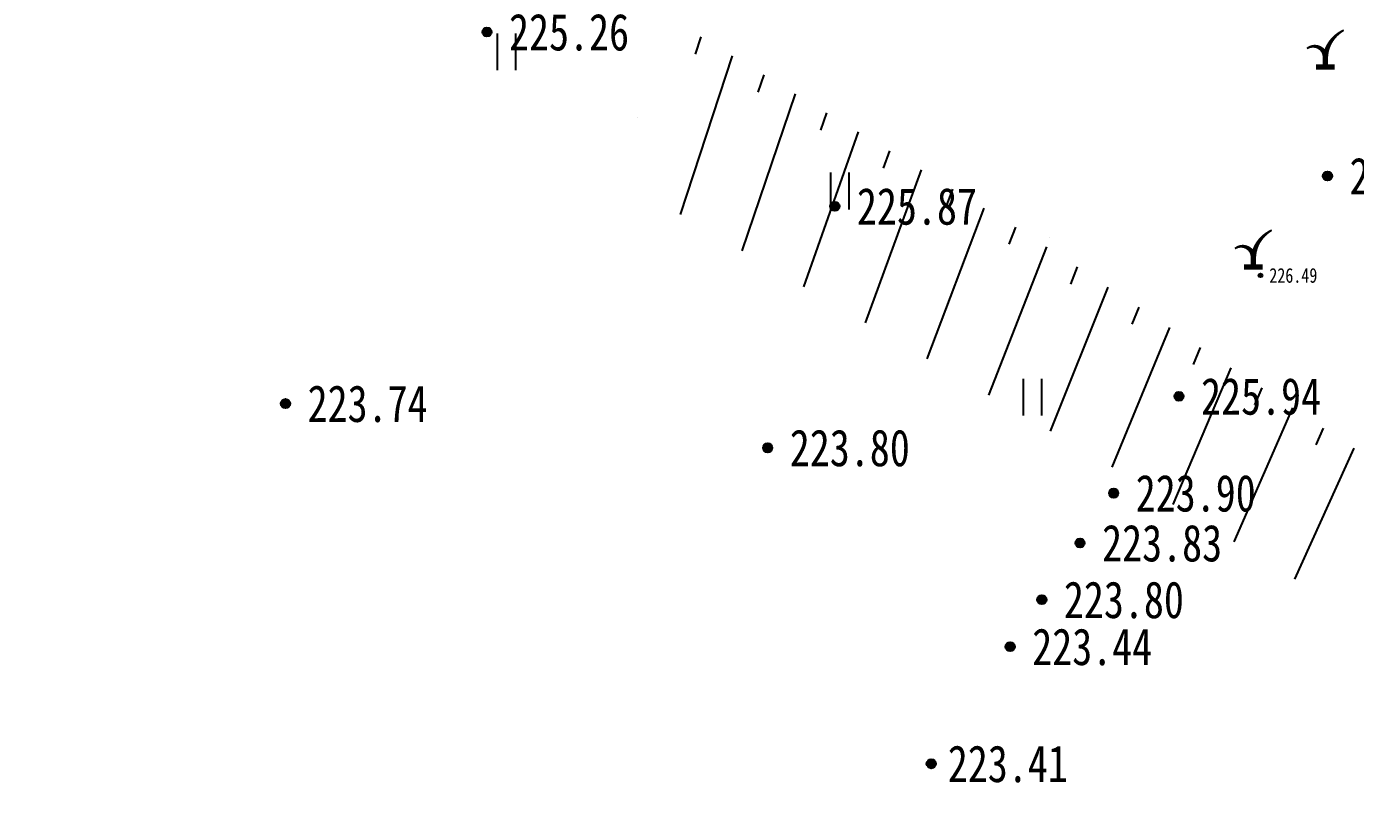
# Model space of a CAD drawing. Header units: millimetres. Extents: x -725 to 2274960, y -506 to 2980382.
# Drawn here: x 560397.66 to 560433.8, y 2885579.23 to 2885600.27 of the extents above; entities that cross this region are included whole.
import ezdxf
from ezdxf.enums import TextEntityAlignment as Align

# ---------------------------------------------------------------- set-up
doc = ezdxf.new("R2010")
doc.units = ezdxf.units.MM
doc.header["$LTSCALE"] = 1000
doc.linetypes.add('X4', pattern=[1.6, 0, -1.6])
for name, color, linetype in [('assist', 8, 'Continuous'), ('DMTZ', 8, 'Continuous'), ('GCD', 8, 'Continuous'), ('SXSS', 5, 'Continuous'), ('YHJ_剖面_梁板', 4, 'Continuous'), ('ZBTZ', 8, 'Continuous')]:
    doc.layers.add(name, color=color, linetype=linetype)
doc.styles.add('等线体', font='simhei.ttf')
doc.linetypes.add('1161', pattern='A,0,[149,AAA.SHX,S=0.15,R=0,X=0,Y=0],-1.6', length=1.6)

# ---------------------------------------------------------------- blocks, each defined once
blk = doc.blocks.new('gc123')
at = {"flags": 128}
for points in [[(1, 2, 0.1, 0.3, 0.253002), (0, 0.555, 0.15, 0.15, 0)], [(0, 0.555, 0.3, 0.1, 0.588194), (-1, 1, 0.05, 0.1, 0)]]:
    blk.add_lwpolyline(points, format="xyseb", dxfattribs=at)
at = {"linetype": 'Continuous', "const_width": 0.3}
blk.add_lwpolyline([(-0.5, 0), (0.5, 0)], dxfattribs=at)
at = {"linetype": 'Continuous', "const_width": 0.3, "flags": 128}
blk.add_lwpolyline([(0, 0.555), (0, 0)], dxfattribs=at)
blk = doc.blocks.new('gc121')
for p, q in [((-0.5, 0), (-0.5, 2)), ((0.5, 0), (0.5, 2))]:
    blk.add_line(p, q)
blk = doc.blocks.new('gc200')
h = blk.add_hatch(color=256)
edge = h.paths.add_edge_path()
edge.add_arc((0, 0), 0.25, 0, 360)
blk.add_circle((0, 0), 0.25)

msp = doc.modelspace()

# ---------------------------------------------------------------- linework, layer by layer
at = {"layer": 'assist', "color": 8, "linetype": 'Continuous', "const_width": 0.00000222, "flags": 128}
msp.add_lwpolyline([(560415.1388, 2885600.511), (560424.866, 2885594.6311), (560440.3629, 2885584.4867), (560451.8439, 2885575.9953), (560462.3093, 2885568.3624), (560470.6625, 2885560.9388), (560480.5006, 2885554.3019), (560491.987, 2885545.1086), (560499.8502, 2885539.157), (560495.8505, 2885536.545), (560481.5448, 2885548.3402), (560460.2217, 2885565.5946), (560442.9716, 2885578.6093), (560427.3952, 2885588.1665), (560413.7529, 2885596.1384)], close=True, dxfattribs=at)
msp.add_lwpolyline([(560415.1388, 2885600.511), (560424.866, 2885594.6311), (560440.3629, 2885584.4867), (560451.8439, 2885575.9953), (560462.3093, 2885568.3624), (560470.6625, 2885560.9388), (560480.5006, 2885554.3019), (560491.987, 2885545.1086), (560499.8502, 2885539.157), (560495.8505, 2885536.545), (560481.5448, 2885548.3402), (560460.2217, 2885565.5946), (560442.9716, 2885578.6093), (560427.3952, 2885588.1665), (560413.7529, 2885596.1384)], close=True, dxfattribs=at)
at = {"layer": 'DMTZ', "linetype": 'Continuous'}
for p, q in [((560415.9946, 2885599.9937, 220.0246), (560415.841, 2885599.5179, 220.0246)), ((560415.9946, 2885599.9937, 220.0246), (560415.841, 2885599.5179, 220.0246)), ((560416.8504, 2885599.4764, 220.0246), (560415.4308, 2885595.1579, 220.0246)), ((560416.8504, 2885599.4764, 220.0246), (560415.4308, 2885595.1579, 220.0246)), ((560417.7062, 2885598.9591, 220.0246), (560417.5475, 2885598.4849, 220.0246)), ((560417.7062, 2885598.9591, 220.0246), (560417.5475, 2885598.4849, 220.0246)), ((560418.562, 2885598.4418, 220.0246), (560417.1087, 2885594.1774, 220.0246)), ((560418.562, 2885598.4418, 220.0246), (560417.1087, 2885594.1774, 220.0246)), ((560419.4178, 2885597.9244, 220.0246), (560419.2539, 2885597.4521, 220.0246)), ((560419.4178, 2885597.9244, 220.0246), (560419.2539, 2885597.4521, 220.0246)), ((560420.2736, 2885597.4071, 220.0246), (560418.7866, 2885593.1969, 220.0246)), ((560420.2736, 2885597.4071, 220.0246), (560418.7866, 2885593.1969, 220.0246)), ((560421.1294, 2885596.8898, 220.0246), (560420.9602, 2885596.4193, 220.0246)), ((560421.1294, 2885596.8898, 220.0246), (560420.9602, 2885596.4193, 220.0246)), ((560421.9851, 2885596.3725, 220.0246), (560420.4646, 2885592.2164, 220.0246)), ((560421.9851, 2885596.3725, 220.0246), (560420.4646, 2885592.2164, 220.0246)), ((560422.8409, 2885595.8552, 220.0246), (560422.6665, 2885595.3866, 220.0246)), ((560422.8409, 2885595.8552, 220.0246), (560422.6665, 2885595.3866, 220.0246)), ((560423.6967, 2885595.3379, 220.0246), (560422.1425, 2885591.2359, 220.0246)), ((560423.6967, 2885595.3379, 220.0246), (560422.1425, 2885591.2359, 220.0246)), ((560424.5525, 2885594.8206, 220.0246), (560424.3727, 2885594.354, 220.0246)), ((560424.5525, 2885594.8206, 220.0246), (560424.3727, 2885594.354, 220.0246)), ((560425.3962, 2885594.284, 220.0246), (560423.8204, 2885590.2554, 220.0246)), ((560425.3962, 2885594.284, 220.0246), (560423.8204, 2885590.2554, 220.0246)), ((560426.2329, 2885593.7363, 220.0246), (560426.0487, 2885593.2715, 220.0246)), ((560426.2329, 2885593.7363, 220.0246), (560426.0487, 2885593.2715, 220.0246)), ((560427.0696, 2885593.1886, 220.0246), (560425.4983, 2885589.2749, 220.0246)), ((560427.0696, 2885593.1886, 220.0246), (560425.4983, 2885589.2749, 220.0246)), ((560427.9062, 2885592.6409, 220.0246), (560427.7178, 2885592.1778, 220.0246)), ((560427.9062, 2885592.6409, 220.0246), (560427.7178, 2885592.1778, 220.0246)), ((560428.7429, 2885592.0932, 220.0246), (560427.1763, 2885588.2945, 220.0246)), ((560428.7429, 2885592.0932, 220.0246), (560427.1763, 2885588.2945, 220.0246)), ((560429.5796, 2885591.5455, 220.0246), (560429.3865, 2885591.0843, 220.0246)), ((560429.5796, 2885591.5455, 220.0246), (560429.3865, 2885591.0843, 220.0246)), ((560430.4163, 2885590.9978, 220.0246), (560428.8355, 2885587.2828, 220.0246)), ((560430.4163, 2885590.9978, 220.0246), (560428.8355, 2885587.2828, 220.0246)), ((560431.253, 2885590.4501, 220.0246), (560431.0545, 2885589.9912, 220.0246)), ((560431.253, 2885590.4501, 220.0246), (560431.0545, 2885589.9912, 220.0246)), ((560432.0896, 2885589.9024, 220.0246), (560430.492, 2885586.2664, 220.0246)), ((560432.0896, 2885589.9024, 220.0246), (560430.492, 2885586.2664, 220.0246)), ((560432.9263, 2885589.3547, 220.0246), (560432.7224, 2885588.8982, 220.0246)), ((560432.9263, 2885589.3547, 220.0246), (560432.7224, 2885588.8982, 220.0246)), ((560433.763, 2885588.807, 220.0246), (560432.1484, 2885585.2501, 220.0246)), ((560433.763, 2885588.807, 220.0246), (560432.1484, 2885585.2501, 220.0246))]:
    msp.add_line(p, q, dxfattribs=at)
at = {"layer": 'DMTZ', "linetype": 'Continuous', "const_width": 0.00000222, "elevation": 220.0246}
msp.add_lwpolyline([(560415.1388, 2885600.511), (560424.866, 2885594.6311), (560440.3629, 2885584.4867), (560451.8439, 2885575.9953), (560462.3093, 2885568.3624), (560470.6625, 2885560.9388), (560480.5006, 2885554.3019), (560491.987, 2885545.1086), (560499.8502, 2885539.157)], dxfattribs=at)
msp.add_lwpolyline([(560415.1388, 2885600.511), (560424.866, 2885594.6311), (560440.3629, 2885584.4867), (560451.8439, 2885575.9953), (560462.3093, 2885568.3624), (560470.6625, 2885560.9388), (560480.5006, 2885554.3019), (560491.987, 2885545.1086), (560499.8502, 2885539.157)], dxfattribs=at)
at = {"layer": 'DMTZ', "color": 8, "linetype": 'X4', "const_width": 0.00000222, "elevation": 220.0246}
msp.add_lwpolyline([(560413.7529, 2885596.1384), (560427.3952, 2885588.1665), (560442.9716, 2885578.6093), (560460.2217, 2885565.5946), (560481.5448, 2885548.3402), (560495.8505, 2885536.545)], dxfattribs=at)
msp.add_lwpolyline([(560413.7529, 2885596.1384), (560427.3952, 2885588.1665), (560442.9716, 2885578.6093), (560460.2217, 2885565.5946), (560481.5448, 2885548.3402), (560495.8505, 2885536.545)], dxfattribs=at)
at = {"layer": 'SXSS', "linetype": 'Continuous', "elevation": 217.1504, "flags": 128}
msp.add_lwpolyline([(560434.5789, 2885582.8984, 0.00000222, 0.00000222, 0), (560429.0172, 2885586.2701, 0.00000222, 0.00000222, 0), (560424.8243, 2885588.8277, 0.00000222, 0.00000222, 0), (560422.0923, 2885590.3424, 0.00000222, 0.00000222, 0), (560413.6528, 2885595.017, 0.00000222, 0.00000222, 0), (560409.0036, 2885597.3331, 0.00000222, 0.00000222, 0), (560405.636, 2885598.9997, 0.00000222, 0.00000222, 0), (560402.1952, 2885600.6123, 0.00000222, 0.00000222, 0), (560399.5264, 2885602.5159, 0.00000222, 0.00000222, 0), (560397.4825, 2885604.2126, 0.00000222, 0.00000222, 0)], format="xyseb", dxfattribs=at)
msp.add_lwpolyline([(560434.5789, 2885582.8984, 0.00000222, 0.00000222, 0), (560429.0172, 2885586.2701, 0.00000222, 0.00000222, 0), (560424.8243, 2885588.8277, 0.00000222, 0.00000222, 0), (560422.0923, 2885590.3424, 0.00000222, 0.00000222, 0), (560413.6528, 2885595.017, 0.00000222, 0.00000222, 0), (560409.0036, 2885597.3331, 0.00000222, 0.00000222, 0), (560405.636, 2885598.9997, 0.00000222, 0.00000222, 0), (560402.1952, 2885600.6123, 0.00000222, 0.00000222, 0), (560399.5264, 2885602.5159, 0.00000222, 0.00000222, 0), (560397.4825, 2885604.2126, 0.00000222, 0.00000222, 0)], format="xyseb", dxfattribs=at)
at = {"layer": 'YHJ_剖面_梁板'}
msp.add_circle((589254.9496, 2837256.879), 143124.932, dxfattribs=at)
at = {"layer": 'ZBTZ', "linetype": '1161', "elevation": 219.8638, "flags": 128}
msp.add_lwpolyline([(560452.4925, 2885589.7962, 0.00000222, 0.00000222, 0), (560442.1956, 2885595.5323, 0.00000222, 0.00000222, 0), (560432.2097, 2885602.4995, 0.00000222, 0.00000222, 0), (560417.925, 2885613.9105, 0.00000222, 0.00000222, 0), (560413.5263, 2885609.0881, 0.00000222, 0.00000222, 0), (560413.5397, 2885606.5388, 0.00000222, 0.00000222, 0), (560416.3404, 2885601.4121, 0.00000222, 0.00000222, 0), (560419.9271, 2885598.6591, 0.00000222, 0.00000222, 0), (560427.0126, 2885593.4027, 0.00000222, 0.00000222, 0), (560436.9781, 2885586.9919, 0.00000222, 0.00000222, 0), (560444.266, 2885581.9887, 0.00000222, 0.00000222, 0), (560447.6636, 2885579.841, 0.00000222, 0.00000222, 0), (560449.7851, 2885585.1221, 0.00000222, 0.00000222, 0), (560452.4925, 2885589.7962, 0.00000222, 0.00000222, 0)], format="xyseb", dxfattribs=at)
msp.add_lwpolyline([(560452.4925, 2885589.7962, 0.00000222, 0.00000222, 0), (560442.1956, 2885595.5323, 0.00000222, 0.00000222, 0), (560432.2097, 2885602.4995, 0.00000222, 0.00000222, 0), (560417.925, 2885613.9105, 0.00000222, 0.00000222, 0), (560413.5263, 2885609.0881, 0.00000222, 0.00000222, 0), (560413.5397, 2885606.5388, 0.00000222, 0.00000222, 0), (560416.3404, 2885601.4121, 0.00000222, 0.00000222, 0), (560419.9271, 2885598.6591, 0.00000222, 0.00000222, 0), (560427.0126, 2885593.4027, 0.00000222, 0.00000222, 0), (560436.9781, 2885586.9919, 0.00000222, 0.00000222, 0), (560444.266, 2885581.9887, 0.00000222, 0.00000222, 0), (560447.6636, 2885579.841, 0.00000222, 0.00000222, 0), (560449.7851, 2885585.1221, 0.00000222, 0.00000222, 0), (560452.4925, 2885589.7962, 0.00000222, 0.00000222, 0)], format="xyseb", dxfattribs=at)

# ---------------------------------------------------------------- block references
at = {"layer": 'GCD', "linetype": 'Continuous'}
ref = msp.add_blockref('gc200', (560410.178, 2885600.122, 225.256), dxfattribs=dict(at, xscale=0.5, yscale=0.5, zscale=0.5))
ref.add_attrib('height', '225.26', dxfattribs={"linetype": 'Continuous', "height": 1, "style": '等线体', "width": 0.8}).set_placement((560410.778, 2885600.122, 225.256), align=Align.MIDDLE_LEFT)
ref = msp.add_blockref('gc200', (560410.178, 2885600.122, 225.256), dxfattribs=dict(at, xscale=0.5, yscale=0.5, zscale=0.5))
ref.add_attrib('height', '225.26', dxfattribs={"linetype": 'Continuous', "height": 1, "style": '等线体', "width": 0.8}).set_placement((560410.778, 2885600.122, 225.256), align=Align.MIDDLE_LEFT)
ref = msp.add_blockref('gc200', (560433.0418, 2885596.2084, 226.371), dxfattribs=dict(at, xscale=0.5, yscale=0.5, zscale=0.5))
ref.add_attrib('height', '226.37', dxfattribs={"linetype": 'Continuous', "height": 1, "style": '等线体', "width": 0.8}).set_placement((560433.6418, 2885596.2084, 226.371), align=Align.MIDDLE_LEFT)
ref = msp.add_blockref('gc200', (560433.0418, 2885596.2084, 226.371), dxfattribs=dict(at, xscale=0.5, yscale=0.5, zscale=0.5))
ref.add_attrib('height', '226.37', dxfattribs={"linetype": 'Continuous', "height": 1, "style": '等线体', "width": 0.8}).set_placement((560433.6418, 2885596.2084, 226.371), align=Align.MIDDLE_LEFT)
ref = msp.add_blockref('gc200', (560419.642, 2885595.386, 225.874), dxfattribs=dict(at, xscale=0.5, yscale=0.5, zscale=0.5))
ref.add_attrib('height', '225.87', dxfattribs={"linetype": 'Continuous', "height": 1, "style": '等线体', "width": 0.8}).set_placement((560420.242, 2885595.386, 225.874), align=Align.MIDDLE_LEFT)
ref = msp.add_blockref('gc200', (560419.642, 2885595.386, 225.874), dxfattribs=dict(at, xscale=0.5, yscale=0.5, zscale=0.5))
ref.add_attrib('height', '225.87', dxfattribs={"linetype": 'Continuous', "height": 1, "style": '等线体', "width": 0.8}).set_placement((560420.242, 2885595.386, 225.874), align=Align.MIDDLE_LEFT)
ref = msp.add_blockref('gc200', (560431.2198, 2885593.5075, 226.489), dxfattribs=dict(at, xscale=0.2, yscale=0.2, zscale=0.2))
ref.add_attrib('height', '226.49', dxfattribs={"linetype": 'Continuous', "height": 0.4, "style": '等线体', "width": 0.8}).set_placement((560431.4598, 2885593.5075, 226.489), align=Align.MIDDLE_LEFT)
ref = msp.add_blockref('gc200', (560429.0023, 2885590.2203, 225.937), dxfattribs=dict(at, xscale=0.5, yscale=0.5, zscale=0.5))
ref.add_attrib('height', '225.94', dxfattribs={"linetype": 'Continuous', "height": 1, "style": '等线体', "width": 0.8}).set_placement((560429.6023, 2885590.2203, 225.937), align=Align.MIDDLE_LEFT)
ref = msp.add_blockref('gc200', (560429.0023, 2885590.2203, 225.937), dxfattribs=dict(at, xscale=0.5, yscale=0.5, zscale=0.5))
ref.add_attrib('height', '225.94', dxfattribs={"linetype": 'Continuous', "height": 1, "style": '等线体', "width": 0.8}).set_placement((560429.6023, 2885590.2203, 225.937), align=Align.MIDDLE_LEFT)
ref = msp.add_blockref('gc200', (560404.699, 2885590.022, 223.736), dxfattribs=dict(at, xscale=0.5, yscale=0.5, zscale=0.5))
ref.add_attrib('height', '223.74', dxfattribs={"linetype": 'Continuous', "height": 1, "style": '等线体', "width": 0.8}).set_placement((560405.299, 2885590.022, 223.736), align=Align.MIDDLE_LEFT)
ref = msp.add_blockref('gc200', (560404.699, 2885590.022, 223.736), dxfattribs=dict(at, xscale=0.5, yscale=0.5, zscale=0.5))
ref.add_attrib('height', '223.74', dxfattribs={"linetype": 'Continuous', "height": 1, "style": '等线体', "width": 0.8}).set_placement((560405.299, 2885590.022, 223.736), align=Align.MIDDLE_LEFT)
ref = msp.add_blockref('gc200', (560417.8156, 2885588.8191, 223.803), dxfattribs=dict(at, xscale=0.5, yscale=0.5, zscale=0.5))
ref.add_attrib('height', '223.80', dxfattribs={"linetype": 'Continuous', "height": 1, "style": '等线体', "width": 0.8}).set_placement((560418.4156, 2885588.8191, 223.803), align=Align.MIDDLE_LEFT)
ref = msp.add_blockref('gc200', (560417.8156, 2885588.8191, 223.803), dxfattribs=dict(at, xscale=0.5, yscale=0.5, zscale=0.5))
ref.add_attrib('height', '223.80', dxfattribs={"linetype": 'Continuous', "height": 1, "style": '等线体', "width": 0.8}).set_placement((560418.4156, 2885588.8191, 223.803), align=Align.MIDDLE_LEFT)
ref = msp.add_blockref('gc200', (560427.2259, 2885587.587, 223.9), dxfattribs=dict(at, xscale=0.5, yscale=0.5, zscale=0.5))
ref.add_attrib('height', '223.90', dxfattribs={"linetype": 'Continuous', "height": 1, "style": '等线体', "width": 0.8}).set_placement((560427.8259, 2885587.587), align=Align.MIDDLE_LEFT)
ref = msp.add_blockref('gc200', (560427.2259, 2885587.587, 223.9), dxfattribs=dict(at, xscale=0.5, yscale=0.5, zscale=0.5))
ref.add_attrib('height', '223.90', dxfattribs={"linetype": 'Continuous', "height": 1, "style": '等线体', "width": 0.8}).set_placement((560427.8259, 2885587.587), align=Align.MIDDLE_LEFT)
ref = msp.add_blockref('gc200', (560426.3108, 2885586.2306, 223.83), dxfattribs=dict(at, xscale=0.5, yscale=0.5, zscale=0.5))
ref.add_attrib('height', '223.83', dxfattribs={"linetype": 'Continuous', "height": 1, "style": '等线体', "width": 0.8}).set_placement((560426.9108, 2885586.2306), align=Align.MIDDLE_LEFT)
ref = msp.add_blockref('gc200', (560426.3108, 2885586.2306, 223.83), dxfattribs=dict(at, xscale=0.5, yscale=0.5, zscale=0.5))
ref.add_attrib('height', '223.83', dxfattribs={"linetype": 'Continuous', "height": 1, "style": '等线体', "width": 0.8}).set_placement((560426.9108, 2885586.2306), align=Align.MIDDLE_LEFT)
ref = msp.add_blockref('gc200', (560425.2715, 2885584.6899, 223.8), dxfattribs=dict(at, xscale=0.5, yscale=0.5, zscale=0.5))
ref.add_attrib('height', '223.80', dxfattribs={"linetype": 'Continuous', "height": 1, "style": '等线体', "width": 0.8}).set_placement((560425.8715, 2885584.6899), align=Align.MIDDLE_LEFT)
ref = msp.add_blockref('gc200', (560425.2715, 2885584.6899, 223.8), dxfattribs=dict(at, xscale=0.5, yscale=0.5, zscale=0.5))
ref.add_attrib('height', '223.80', dxfattribs={"linetype": 'Continuous', "height": 1, "style": '等线体', "width": 0.8}).set_placement((560425.8715, 2885584.6899), align=Align.MIDDLE_LEFT)
ref = msp.add_blockref('gc200', (560424.4096, 2885583.4121, 223.44), dxfattribs=dict(at, xscale=0.5, yscale=0.5, zscale=0.5))
ref.add_attrib('height', '223.44', dxfattribs={"linetype": 'Continuous', "height": 1, "style": '等线体', "width": 0.8}).set_placement((560425.0096, 2885583.4121), align=Align.MIDDLE_LEFT)
ref = msp.add_blockref('gc200', (560424.4096, 2885583.4121, 223.44), dxfattribs=dict(at, xscale=0.5, yscale=0.5, zscale=0.5))
ref.add_attrib('height', '223.44', dxfattribs={"linetype": 'Continuous', "height": 1, "style": '等线体', "width": 0.8}).set_placement((560425.0096, 2885583.4121), align=Align.MIDDLE_LEFT)
ref = msp.add_blockref('gc200', (560422.2637, 2885580.2311, 223.41), dxfattribs=dict(at, xscale=0.5, yscale=0.5, zscale=0.5))
ref.add_attrib('height', '223.41', dxfattribs={"linetype": 'Continuous', "height": 1, "width": 0.8}).set_placement((560422.7137, 2885580.2311), align=Align.MIDDLE_LEFT)
ref = msp.add_blockref('gc200', (560422.2637, 2885580.2311, 223.41), dxfattribs=dict(at, xscale=0.5, yscale=0.5, zscale=0.5))
ref.add_attrib('height', '223.41', dxfattribs={"linetype": 'Continuous', "height": 1, "width": 0.8}).set_placement((560422.7137, 2885580.2311), align=Align.MIDDLE_LEFT)
at = {"layer": 'ZBTZ', "linetype": 'Continuous', "xscale": 0.5, "yscale": 0.5}
for name, p in [('gc121', (560410.7141, 2885599.086, 220.0246)), ('gc121', (560410.7141, 2885599.086, 220.0246)), ('gc123', (560432.9838, 2885599.1725, 221.3415)), ('gc123', (560432.9838, 2885599.1725, 221.3415)), ('gc121', (560419.78, 2885595.302, 220.0246)), ('gc121', (560419.78, 2885595.302, 220.0246)), ('gc123', (560431.0254, 2885593.7349, 221.3415)), ('gc123', (560431.0254, 2885593.7349, 221.3415)), ('gc121', (560425.0227, 2885589.699, 221.3898)), ('gc121', (560425.0227, 2885589.699, 221.3898))]:
    msp.add_blockref(name, p, dxfattribs=at)

doc.saveas('drawing.dxf')
